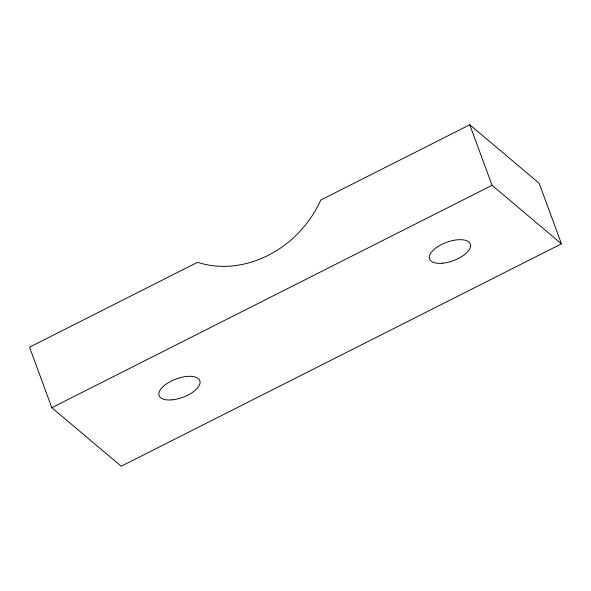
<?xml version="1.0" encoding="UTF-8"?>
<svg xmlns="http://www.w3.org/2000/svg" width="591" height="591" viewBox="0 0 591 591"><rect width="100%" height="100%" fill="white"/><g stroke="black" fill="none" stroke-linecap="round" stroke-linejoin="round"><path stroke-width="0.89" d="M469.771 124.767L320.787 200.039A101.164 87.461 -49.9 0 1 197.549 262.301L29.55 347.176L51.823 407.709L121.229 466.233L561.45 243.824L539.177 183.291L469.771 124.767L492.044 185.301L561.45 243.824M51.823 407.709L492.044 185.301M171.693 399.878A21.675 9.774 -20.2 0 0 199.898 380.907A21.675 9.774 -20.2 0 0 166.817 383.64A21.675 9.774 -20.2 0 0 171.693 399.878M442.112 263.254A21.675 9.774 -20.2 0 0 470.325 244.29A21.675 9.774 -20.2 0 0 437.237 247.016A21.675 9.774 -20.2 0 0 442.112 263.254"/></g></svg>
